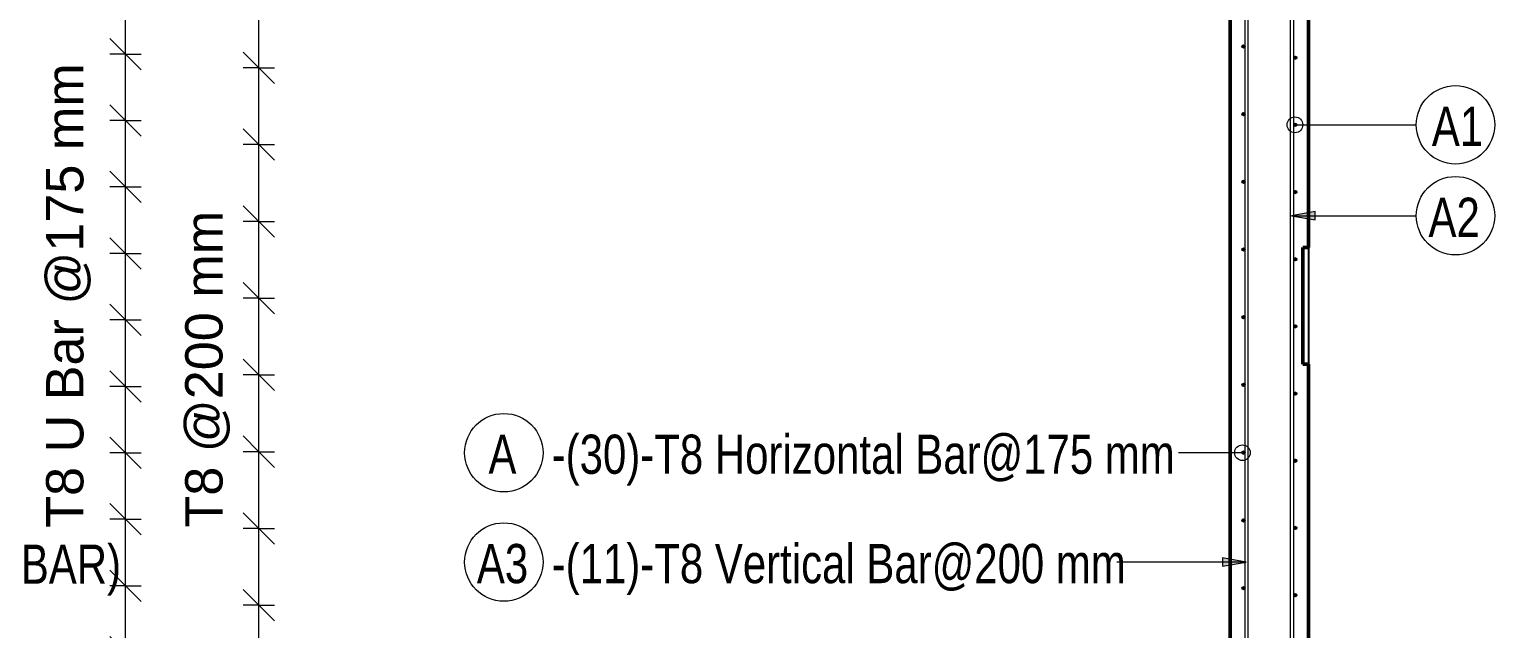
# Model space of a CAD drawing. Header units: millimetres. Extents: x 15382 to 36280, y -2060 to 13564.
# Drawn here: x 22088 to 25825, y 799 to 2328 of the extents above; entities that cross this region are included whole.
import ezdxf

# ---------------------------------------------------------------- set-up
doc = ezdxf.new("R2010")
doc.units = ezdxf.units.MM
for name, color, linetype, lineweight in [('A-ANNO-DIMS', 211, 'Continuous', 9), ('A-ANNO-DIMS-40', 211, 'Continuous', 9), ('A-WALL', 113, 'Continuous', 25), ('S-RBAR', 171, 'Continuous', 18), ('S-RBAR-IDEN', 171, 'Continuous', 9)]:
    doc.layers.add(name, color=color, linetype=linetype, lineweight=lineweight)
doc.styles.add('Arial_1', font='arial.ttf', dxfattribs={"height": 95.25})
doc.styles.add('Nirmala UI Semilight', font='NirmalaS.ttf', dxfattribs={"width": 0.8, "height": 100})
doc.dimstyles.new('Arrow_Filled_-_2_5_NI_UI', dxfattribs={"dimscale": 304.8, "dimtxt": 104.736395, "dimasz": 0.262467, "dimexe": 0.131234, "dimexo": 0.0625, "dimgap": 0.131234, "dimtad": 1, "dimdec": 0, "dimzin": 0, "dimdsep": 46, "dimtxsty": 'Nirmala UI Semilight', "dimblk1": 'OBLIQUE', "dimblk2": 'OBLIQUE', "dimsah": 1, "dimcen": 0.09, "dimazin": 0, "dimtfac": 1, "dimtdec": 4, "dimtix": 1, "dimtmove": 0, "dimatfit": 3, "dimfxl": 0.131234, "dimfxlon": 1, "dimtvp": 1, "dimtolj": 1, "dimtzin": 0, "dimarcsym": 2})
doc.dimstyles.new('Arrow_Filled_-_2_5_NI_UI_1', dxfattribs={"dimscale": 304.8, "dimtxt": 104.736395, "dimasz": 0.262467, "dimexe": 0.131234, "dimexo": 0.0625, "dimgap": 0.131234, "dimtad": 1, "dimdec": 0, "dimzin": 0, "dimdsep": 46, "dimtxsty": 'Arial_1', "dimblk1": 'OBLIQUE', "dimblk2": 'OBLIQUE', "dimsah": 1, "dimcen": 0.09, "dimazin": 0, "dimtfac": 1, "dimtdec": 4, "dimtix": 1, "dimtmove": 0, "dimatfit": 3, "dimfxl": 0.131234, "dimfxlon": 1, "dimtvp": 1, "dimtolj": 1, "dimtzin": 0, "dimarcsym": 2})

# ---------------------------------------------------------------- blocks, each defined once
blk = doc.blocks.new('DIMBLOCK49-Elevation Front 1')
at = {"layer": 'A-ANNO-DIMS-40'}
for p, q in [((22333, 908.5), (22293, 948.5)), ((22333, 908.5), (22293, 908.5)), ((22333, 739), (22333, 908.5)), ((22333, 908.5), (22373, 868.5)), ((22333, 908.5), (22373, 908.5)), ((22333, 739), (22293, 779)), ((22333, 739), (22293, 739)), ((22333, 739), (22373, 699)), ((22333, 739), (22373, 739))]:
    blk.add_line(p, q, dxfattribs=at)
blk = doc.blocks.new('_Oblique')
at = {"color": 0, "linetype": 'ByBlock', "lineweight": -2}
blk.add_line((-0.5, -0.5), (0.5, 0.5), dxfattribs=at)
blk = doc.blocks.new('DIMBLOCK50-Elevation Front 1')
at = {"layer": 'A-ANNO-DIMS-40'}
for p, q in [((22333, 1078), (22293, 1118)), ((22333, 1078), (22293, 1078)), ((22333, 908.5), (22333, 1078)), ((22333, 1078), (22373, 1038)), ((22333, 1078), (22373, 1078)), ((22333, 908.5), (22293, 948.5)), ((22333, 908.5), (22293, 908.5)), ((22333, 908.5), (22373, 868.5)), ((22333, 908.5), (22373, 908.5))]:
    blk.add_line(p, q, dxfattribs=at)
blk = doc.blocks.new('DIMBLOCK51-Elevation Front 1')
at = {"layer": 'A-ANNO-DIMS-40'}
for p, q in [((22333, 1247.5), (22293, 1287.5)), ((22333, 1247.5), (22293, 1247.5)), ((22333, 1078), (22333, 1247.5)), ((22333, 1247.5), (22373, 1207.5)), ((22333, 1247.5), (22373, 1247.5)), ((22333, 1078), (22293, 1118)), ((22333, 1078), (22293, 1078)), ((22333, 1078), (22373, 1038)), ((22333, 1078), (22373, 1078))]:
    blk.add_line(p, q, dxfattribs=at)
blk = doc.blocks.new('DIMBLOCK52-Elevation Front 1')
at = {"layer": 'A-ANNO-DIMS-40'}
for p, q in [((22333, 1417), (22293, 1457)), ((22333, 1417), (22293, 1417)), ((22333, 1247.5), (22333, 1417)), ((22333, 1417), (22373, 1377)), ((22333, 1417), (22373, 1417)), ((22333, 1247.5), (22293, 1287.5)), ((22333, 1247.5), (22293, 1247.5)), ((22333, 1247.5), (22373, 1207.5)), ((22333, 1247.5), (22373, 1247.5))]:
    blk.add_line(p, q, dxfattribs=at)
blk = doc.blocks.new('DIMBLOCK53-Elevation Front 1')
at = {"layer": 'A-ANNO-DIMS-40'}
for p, q in [((22333, 1586.5), (22293, 1626.5)), ((22333, 1586.5), (22293, 1586.5)), ((22333, 1417), (22333, 1586.5)), ((22333, 1586.5), (22373, 1546.5)), ((22333, 1586.5), (22373, 1586.5)), ((22333, 1417), (22293, 1457)), ((22333, 1417), (22293, 1417)), ((22333, 1417), (22373, 1377)), ((22333, 1417), (22373, 1417))]:
    blk.add_line(p, q, dxfattribs=at)
blk = doc.blocks.new('DIMBLOCK54-Elevation Front 1')
at = {"layer": 'A-ANNO-DIMS-40'}
for p, q in [((22333, 1756), (22293, 1796)), ((22333, 1756), (22293, 1756)), ((22333, 1586.5), (22333, 1756)), ((22333, 1756), (22373, 1716)), ((22333, 1756), (22373, 1756)), ((22333, 1586.5), (22293, 1626.5)), ((22333, 1586.5), (22293, 1586.5)), ((22333, 1586.5), (22373, 1546.5)), ((22333, 1586.5), (22373, 1586.5))]:
    blk.add_line(p, q, dxfattribs=at)
blk = doc.blocks.new('DIMBLOCK55-Elevation Front 1')
at = {"layer": 'A-ANNO-DIMS-40'}
for p, q in [((22333, 1925.5), (22293, 1965.5)), ((22333, 1925.5), (22293, 1925.5)), ((22333, 1756), (22333, 1925.5)), ((22333, 1925.5), (22373, 1885.5)), ((22333, 1925.5), (22373, 1925.5)), ((22333, 1756), (22293, 1796)), ((22333, 1756), (22293, 1756)), ((22333, 1756), (22373, 1716)), ((22333, 1756), (22373, 1756))]:
    blk.add_line(p, q, dxfattribs=at)
blk = doc.blocks.new('DIMBLOCK56-Elevation Front 1')
at = {"layer": 'A-ANNO-DIMS-40'}
for p, q in [((22333, 2095), (22293, 2135)), ((22333, 2095), (22293, 2095)), ((22333, 1925.5), (22333, 2095)), ((22333, 2095), (22373, 2055)), ((22333, 2095), (22373, 2095)), ((22333, 1925.5), (22293, 1965.5)), ((22333, 1925.5), (22293, 1925.5)), ((22333, 1925.5), (22373, 1885.5)), ((22333, 1925.5), (22373, 1925.5))]:
    blk.add_line(p, q, dxfattribs=at)
blk = doc.blocks.new('DIMBLOCK57-Elevation Front 1')
at = {"layer": 'A-ANNO-DIMS-40'}
for p, q in [((22333, 2264.5), (22293, 2304.5)), ((22333, 2264.5), (22293, 2264.5)), ((22333, 2095), (22333, 2264.5)), ((22333, 2264.5), (22373, 2224.5)), ((22333, 2264.5), (22373, 2264.5)), ((22333, 2095), (22293, 2135)), ((22333, 2095), (22293, 2095)), ((22333, 2095), (22373, 2055)), ((22333, 2095), (22373, 2095))]:
    blk.add_line(p, q, dxfattribs=at)
blk = doc.blocks.new('DIMBLOCK58-Elevation Front 1')
at = {"layer": 'A-ANNO-DIMS-40'}
for p, q in [((22333, 2434), (22293, 2474)), ((22333, 2434), (22293, 2434)), ((22333, 2264.5), (22333, 2434)), ((22333, 2434), (22373, 2394)), ((22333, 2434), (22373, 2434)), ((22333, 2264.5), (22293, 2304.5)), ((22333, 2264.5), (22293, 2264.5)), ((22333, 2264.5), (22373, 2224.5)), ((22333, 2264.5), (22373, 2264.5))]:
    blk.add_line(p, q, dxfattribs=at)
blk = doc.blocks.new('DIMBLOCK66-Elevation Front 1')
at = {"layer": 'A-ANNO-DIMS-40'}
for p, q in [((22333, 3620.5), (22293, 3660.5)), ((22333, 3620.5), (22293, 3620.5)), ((22333, -1295), (22333, 3620.5)), ((22333, 3451), (22333, 3620.5)), ((22333, 3620.5), (22373, 3580.5)), ((22333, 3620.5), (22373, 3620.5)), ((22333, 3451), (22293, 3491)), ((22333, 3451), (22293, 3451)), ((22333, 3281.5), (22333, 3451)), ((22333, 3451), (22373, 3411)), ((22333, 3451), (22373, 3451)), ((22333, 3281.5), (22293, 3321.5)), ((22333, 3281.5), (22293, 3281.5)), ((22333, 3112), (22333, 3281.5)), ((22333, 3281.5), (22373, 3241.5)), ((22333, 3281.5), (22373, 3281.5)), ((22333, 3112), (22293, 3152)), ((22333, 3112), (22293, 3112)), ((22333, 2942.5), (22333, 3112)), ((22333, 3112), (22373, 3072)), ((22333, 3112), (22373, 3112)), ((22333, 2942.5), (22293, 2982.5)), ((22333, 2942.5), (22293, 2942.5)), ((22333, 2773), (22333, 2942.5)), ((22333, 2942.5), (22373, 2902.5)), ((22333, 2942.5), (22373, 2942.5)), ((22333, 2773), (22293, 2813)), ((22333, 2773), (22293, 2773)), ((22333, 2603.5), (22333, 2773)), ((22333, 2773), (22373, 2733)), ((22333, 2773), (22373, 2773)), ((22333, 2603.5), (22293, 2643.5)), ((22333, 2603.5), (22293, 2603.5)), ((22333, 2434), (22333, 2603.5)), ((22333, 2603.5), (22373, 2563.5)), ((22333, 2603.5), (22373, 2603.5)), ((22333, 2434), (22293, 2474)), ((22333, 2434), (22293, 2434)), ((22333, 2264.5), (22333, 2434)), ((22333, 2434), (22373, 2394)), ((22333, 2434), (22373, 2434)), ((22333, 2264.5), (22293, 2304.5)), ((22333, 2264.5), (22293, 2264.5)), ((22333, 2095), (22333, 2264.5)), ((22333, 2264.5), (22373, 2224.5)), ((22333, 2264.5), (22373, 2264.5)), ((22333, 2095), (22293, 2135)), ((22333, 2095), (22293, 2095)), ((22333, 1925.5), (22333, 2095)), ((22333, 2095), (22373, 2055)), ((22333, 2095), (22373, 2095)), ((22333, 1925.5), (22293, 1965.5)), ((22333, 1925.5), (22293, 1925.5)), ((22333, 1756), (22333, 1925.5)), ((22333, 1925.5), (22373, 1885.5)), ((22333, 1925.5), (22373, 1925.5)), ((22333, 1756), (22293, 1796)), ((22333, 1756), (22293, 1756)), ((22333, 1586.5), (22333, 1756)), ((22333, 1756), (22373, 1716)), ((22333, 1756), (22373, 1756)), ((22333, 1586.5), (22293, 1626.5)), ((22333, 1586.5), (22293, 1586.5)), ((22333, 1417), (22333, 1586.5)), ((22333, 1586.5), (22373, 1546.5)), ((22333, 1586.5), (22373, 1586.5)), ((22333, 1417), (22293, 1457)), ((22333, 1417), (22293, 1417)), ((22333, 1247.5), (22333, 1417)), ((22333, 1417), (22373, 1377)), ((22333, 1417), (22373, 1417)), ((22333, 1247.5), (22293, 1287.5)), ((22333, 1247.5), (22293, 1247.5)), ((22333, 1078), (22333, 1247.5)), ((22333, 1247.5), (22373, 1207.5)), ((22333, 1247.5), (22373, 1247.5)), ((22333, 1078), (22293, 1118)), ((22333, 1078), (22293, 1078)), ((22333, 908.5), (22333, 1078)), ((22333, 1078), (22373, 1038)), ((22333, 1078), (22373, 1078)), ((22333, 908.5), (22293, 948.5)), ((22333, 908.5), (22293, 908.5)), ((22333, 739), (22333, 908.5)), ((22333, 908.5), (22373, 868.5)), ((22333, 908.5), (22373, 908.5)), ((22333, 739), (22293, 779)), ((22333, 739), (22293, 739)), ((22333, 569.5), (22333, 739)), ((22333, 739), (22373, 699)), ((22333, 739), (22373, 739)), ((22333, 569.5), (22293, 609.5)), ((22333, 569.5), (22293, 569.5)), ((22333, 400), (22333, 569.5)), ((22333, 569.5), (22373, 529.5)), ((22333, 569.5), (22373, 569.5)), ((22333, 400), (22293, 440)), ((22333, 400), (22293, 400)), ((22333, 230.5), (22333, 400)), ((22333, 400), (22373, 360)), ((22333, 400), (22373, 400)), ((22333, 230.5), (22293, 270.5)), ((22333, 230.5), (22293, 230.5)), ((22333, 61), (22333, 230.5)), ((22333, 230.5), (22373, 190.5)), ((22333, 230.5), (22373, 230.5)), ((22333, 61), (22293, 101)), ((22333, 61), (22293, 61)), ((22333, -108.5), (22333, 61)), ((22333, 61), (22373, 21)), ((22333, 61), (22373, 61)), ((22333, -108.5), (22293, -68.5)), ((22333, -108.5), (22293, -108.5)), ((22333, -278), (22333, -108.5)), ((22333, -108.5), (22373, -148.5)), ((22333, -108.5), (22373, -108.5)), ((22333, -278), (22293, -238)), ((22333, -278), (22293, -278)), ((22333, -447.5), (22333, -278)), ((22333, -278), (22373, -318)), ((22333, -278), (22373, -278)), ((22333, -447.5), (22293, -407.5)), ((22333, -447.5), (22293, -447.5)), ((22333, -617), (22333, -447.5)), ((22333, -447.5), (22373, -487.5)), ((22333, -447.5), (22373, -447.5)), ((22333, -617), (22293, -577)), ((22333, -617), (22293, -617)), ((22333, -786.5), (22333, -617)), ((22333, -617), (22373, -657)), ((22333, -617), (22373, -617)), ((22333, -786.5), (22293, -746.5)), ((22333, -786.5), (22293, -786.5)), ((22333, -956), (22333, -786.5)), ((22333, -786.5), (22373, -826.5)), ((22333, -786.5), (22373, -786.5)), ((22333, -956), (22293, -916)), ((22333, -956), (22293, -956)), ((22333, -1125.5), (22333, -956)), ((22333, -956), (22373, -996)), ((22333, -956), (22373, -956)), ((22333, -1125.5), (22293, -1085.5)), ((22333, -1125.5), (22293, -1125.5)), ((22333, -1295), (22333, -1125.5)), ((22333, -1125.5), (22373, -1165.5)), ((22333, -1125.5), (22373, -1125.5)), ((22333, -1295), (22293, -1255)), ((22333, -1295), (22293, -1295)), ((22333, -1295), (22373, -1335)), ((22333, -1295), (22373, -1295))]:
    blk.add_line(p, q, dxfattribs=at)
blk = doc.blocks.new('_None')
blk = doc.blocks.new('DIMBLOCK77-Elevation Front 1')
at = {"layer": 'A-ANNO-DIMS-40'}
for p, q in [((22673.1, 858.8), (22633.1, 898.8)), ((22673.1, 858.8), (22633.1, 858.8)), ((22673.1, 663), (22673.1, 858.8)), ((22673.1, 858.8), (22713.1, 818.8)), ((22673.1, 858.8), (22713.1, 858.8)), ((22673.1, 663), (22633.1, 703)), ((22673.1, 663), (22633.1, 663)), ((22673.1, 663), (22713.1, 623)), ((22673.1, 663), (22713.1, 663))]:
    blk.add_line(p, q, dxfattribs=at)
blk = doc.blocks.new('DIMBLOCK78-Elevation Front 1')
at = {"layer": 'A-ANNO-DIMS-40'}
for p, q in [((22673.1, 1054.6), (22633.1, 1094.6)), ((22673.1, 1054.6), (22633.1, 1054.6)), ((22673.1, 858.8), (22673.1, 1054.6)), ((22673.1, 1054.6), (22713.1, 1014.6)), ((22673.1, 1054.6), (22713.1, 1054.6)), ((22673.1, 858.8), (22633.1, 898.8)), ((22673.1, 858.8), (22633.1, 858.8)), ((22673.1, 858.8), (22713.1, 818.8)), ((22673.1, 858.8), (22713.1, 858.8))]:
    blk.add_line(p, q, dxfattribs=at)
blk = doc.blocks.new('DIMBLOCK79-Elevation Front 1')
at = {"layer": 'A-ANNO-DIMS-40'}
for p, q in [((22673.1, 1250.4), (22633.1, 1290.4)), ((22673.1, 1250.4), (22633.1, 1250.4)), ((22673.1, 1054.6), (22673.1, 1250.4)), ((22673.1, 1250.4), (22713.1, 1210.4)), ((22673.1, 1250.4), (22713.1, 1250.4)), ((22673.1, 1054.6), (22633.1, 1094.6)), ((22673.1, 1054.6), (22633.1, 1054.6)), ((22673.1, 1054.6), (22713.1, 1014.6)), ((22673.1, 1054.6), (22713.1, 1054.6))]:
    blk.add_line(p, q, dxfattribs=at)
blk = doc.blocks.new('DIMBLOCK80-Elevation Front 1')
at = {"layer": 'A-ANNO-DIMS-40'}
for p, q in [((22673.1, 1446.2), (22633.1, 1486.2)), ((22673.1, 1446.2), (22633.1, 1446.2)), ((22673.1, 1250.4), (22673.1, 1446.2)), ((22673.1, 1446.2), (22713.1, 1406.2)), ((22673.1, 1446.2), (22713.1, 1446.2)), ((22673.1, 1250.4), (22633.1, 1290.4)), ((22673.1, 1250.4), (22633.1, 1250.4)), ((22673.1, 1250.4), (22713.1, 1210.4)), ((22673.1, 1250.4), (22713.1, 1250.4))]:
    blk.add_line(p, q, dxfattribs=at)
blk = doc.blocks.new('DIMBLOCK81-Elevation Front 1')
at = {"layer": 'A-ANNO-DIMS-40'}
for p, q in [((22673.1, 1642), (22633.1, 1682)), ((22673.1, 1642), (22633.1, 1642)), ((22673.1, 1446.2), (22673.1, 1642)), ((22673.1, 1642), (22713.1, 1602)), ((22673.1, 1642), (22713.1, 1642)), ((22673.1, 1446.2), (22633.1, 1486.2)), ((22673.1, 1446.2), (22633.1, 1446.2)), ((22673.1, 1446.2), (22713.1, 1406.2)), ((22673.1, 1446.2), (22713.1, 1446.2))]:
    blk.add_line(p, q, dxfattribs=at)
blk = doc.blocks.new('DIMBLOCK82-Elevation Front 1')
at = {"layer": 'A-ANNO-DIMS-40'}
for p, q in [((22673.1, 1837.8), (22633.1, 1877.8)), ((22673.1, 1837.8), (22633.1, 1837.8)), ((22673.1, 1642), (22673.1, 1837.8)), ((22673.1, 1837.8), (22713.1, 1797.8)), ((22673.1, 1837.8), (22713.1, 1837.8)), ((22673.1, 1642), (22633.1, 1682)), ((22673.1, 1642), (22633.1, 1642)), ((22673.1, 1642), (22713.1, 1602)), ((22673.1, 1642), (22713.1, 1642))]:
    blk.add_line(p, q, dxfattribs=at)
blk = doc.blocks.new('DIMBLOCK83-Elevation Front 1')
at = {"layer": 'A-ANNO-DIMS-40'}
for p, q in [((22673.1, 2033.6), (22633.1, 2073.6)), ((22673.1, 2033.6), (22633.1, 2033.6)), ((22673.1, 1837.8), (22673.1, 2033.6)), ((22673.1, 2033.6), (22713.1, 1993.6)), ((22673.1, 2033.6), (22713.1, 2033.6)), ((22673.1, 1837.8), (22633.1, 1877.8)), ((22673.1, 1837.8), (22633.1, 1837.8)), ((22673.1, 1837.8), (22713.1, 1797.8)), ((22673.1, 1837.8), (22713.1, 1837.8))]:
    blk.add_line(p, q, dxfattribs=at)
blk = doc.blocks.new('DIMBLOCK84-Elevation Front 1')
at = {"layer": 'A-ANNO-DIMS-40'}
for p, q in [((22673.1, 2229.4), (22633.1, 2269.4)), ((22673.1, 2229.4), (22633.1, 2229.4)), ((22673.1, 2033.6), (22673.1, 2229.4)), ((22673.1, 2229.4), (22713.1, 2189.4)), ((22673.1, 2229.4), (22713.1, 2229.4)), ((22673.1, 2033.6), (22633.1, 2073.6)), ((22673.1, 2033.6), (22633.1, 2033.6)), ((22673.1, 2033.6), (22713.1, 1993.6)), ((22673.1, 2033.6), (22713.1, 2033.6))]:
    blk.add_line(p, q, dxfattribs=at)
blk = doc.blocks.new('DIMBLOCK85-Elevation Front 1')
at = {"layer": 'A-ANNO-DIMS-40'}
for p, q in [((22673.1, 2425.2), (22633.1, 2465.2)), ((22673.1, 2425.2), (22633.1, 2425.2)), ((22673.1, 2229.4), (22673.1, 2425.2)), ((22673.1, 2425.2), (22713.1, 2385.2)), ((22673.1, 2425.2), (22713.1, 2425.2)), ((22673.1, 2229.4), (22633.1, 2269.4)), ((22673.1, 2229.4), (22633.1, 2229.4)), ((22673.1, 2229.4), (22713.1, 2189.4)), ((22673.1, 2229.4), (22713.1, 2229.4))]:
    blk.add_line(p, q, dxfattribs=at)
blk = doc.blocks.new('DIMBLOCK92-Elevation Front 1')
at = {"layer": 'A-ANNO-DIMS-40'}
for p, q in [((22673.1, 3600), (22633.1, 3640)), ((22673.1, 3600), (22633.1, 3600)), ((22673.1, -1295), (22673.1, 3600)), ((22673.1, 3404.2), (22673.1, 3600)), ((22673.1, 3600), (22713.1, 3560)), ((22673.1, 3600), (22713.1, 3600)), ((22673.1, 3404.2), (22633.1, 3444.2)), ((22673.1, 3404.2), (22633.1, 3404.2)), ((22673.1, 3208.4), (22673.1, 3404.2)), ((22673.1, 3404.2), (22713.1, 3364.2)), ((22673.1, 3404.2), (22713.1, 3404.2)), ((22673.1, 3208.4), (22633.1, 3248.4)), ((22673.1, 3208.4), (22633.1, 3208.4)), ((22673.1, 3012.6), (22673.1, 3208.4)), ((22673.1, 3208.4), (22713.1, 3168.4)), ((22673.1, 3208.4), (22713.1, 3208.4)), ((22673.1, 3012.6), (22633.1, 3052.6)), ((22673.1, 3012.6), (22633.1, 3012.6)), ((22673.1, 2816.8), (22673.1, 3012.6)), ((22673.1, 3012.6), (22713.1, 2972.6)), ((22673.1, 3012.6), (22713.1, 3012.6)), ((22673.1, 2816.8), (22633.1, 2856.8)), ((22673.1, 2816.8), (22633.1, 2816.8)), ((22673.1, 2621), (22673.1, 2816.8)), ((22673.1, 2816.8), (22713.1, 2776.8)), ((22673.1, 2816.8), (22713.1, 2816.8)), ((22673.1, 2621), (22633.1, 2661)), ((22673.1, 2621), (22633.1, 2621)), ((22673.1, 2425.2), (22673.1, 2621)), ((22673.1, 2621), (22713.1, 2581)), ((22673.1, 2621), (22713.1, 2621)), ((22673.1, 2425.2), (22633.1, 2465.2)), ((22673.1, 2425.2), (22633.1, 2425.2)), ((22673.1, 2229.4), (22673.1, 2425.2)), ((22673.1, 2425.2), (22713.1, 2385.2)), ((22673.1, 2425.2), (22713.1, 2425.2)), ((22673.1, 2229.4), (22633.1, 2269.4)), ((22673.1, 2229.4), (22633.1, 2229.4)), ((22673.1, 2033.6), (22673.1, 2229.4)), ((22673.1, 2229.4), (22713.1, 2189.4)), ((22673.1, 2229.4), (22713.1, 2229.4)), ((22673.1, 2033.6), (22633.1, 2073.6)), ((22673.1, 2033.6), (22633.1, 2033.6)), ((22673.1, 1837.8), (22673.1, 2033.6)), ((22673.1, 2033.6), (22713.1, 1993.6)), ((22673.1, 2033.6), (22713.1, 2033.6)), ((22673.1, 1837.8), (22633.1, 1877.8)), ((22673.1, 1837.8), (22633.1, 1837.8)), ((22673.1, 1642), (22673.1, 1837.8)), ((22673.1, 1837.8), (22713.1, 1797.8)), ((22673.1, 1837.8), (22713.1, 1837.8)), ((22673.1, 1642), (22633.1, 1682)), ((22673.1, 1642), (22633.1, 1642)), ((22673.1, 1446.2), (22673.1, 1642)), ((22673.1, 1642), (22713.1, 1602)), ((22673.1, 1642), (22713.1, 1642)), ((22673.1, 1446.2), (22633.1, 1486.2)), ((22673.1, 1446.2), (22633.1, 1446.2)), ((22673.1, 1250.4), (22673.1, 1446.2)), ((22673.1, 1446.2), (22713.1, 1406.2)), ((22673.1, 1446.2), (22713.1, 1446.2)), ((22673.1, 1250.4), (22633.1, 1290.4)), ((22673.1, 1250.4), (22633.1, 1250.4)), ((22673.1, 1054.6), (22673.1, 1250.4)), ((22673.1, 1250.4), (22713.1, 1210.4)), ((22673.1, 1250.4), (22713.1, 1250.4)), ((22673.1, 1054.6), (22633.1, 1094.6)), ((22673.1, 1054.6), (22633.1, 1054.6)), ((22673.1, 858.8), (22673.1, 1054.6)), ((22673.1, 1054.6), (22713.1, 1014.6)), ((22673.1, 1054.6), (22713.1, 1054.6)), ((22673.1, 858.8), (22633.1, 898.8)), ((22673.1, 858.8), (22633.1, 858.8)), ((22673.1, 663), (22673.1, 858.8)), ((22673.1, 858.8), (22713.1, 818.8)), ((22673.1, 858.8), (22713.1, 858.8)), ((22673.1, 663), (22633.1, 703)), ((22673.1, 663), (22633.1, 663)), ((22673.1, 467.2), (22673.1, 663)), ((22673.1, 663), (22713.1, 623)), ((22673.1, 663), (22713.1, 663)), ((22673.1, 467.2), (22633.1, 507.2)), ((22673.1, 467.2), (22633.1, 467.2)), ((22673.1, 271.4), (22673.1, 467.2)), ((22673.1, 467.2), (22713.1, 427.2)), ((22673.1, 467.2), (22713.1, 467.2)), ((22673.1, 271.4), (22633.1, 311.4)), ((22673.1, 271.4), (22633.1, 271.4)), ((22673.1, 75.6), (22673.1, 271.4)), ((22673.1, 271.4), (22713.1, 231.4)), ((22673.1, 271.4), (22713.1, 271.4)), ((22673.1, 75.6), (22633.1, 115.6)), ((22673.1, 75.6), (22633.1, 75.6)), ((22673.1, -120.2), (22673.1, 75.6)), ((22673.1, 75.6), (22713.1, 35.6)), ((22673.1, 75.6), (22713.1, 75.6)), ((22673.1, -120.2), (22633.1, -80.2)), ((22673.1, -120.2), (22633.1, -120.2)), ((22673.1, -316), (22673.1, -120.2)), ((22673.1, -120.2), (22713.1, -160.2)), ((22673.1, -120.2), (22713.1, -120.2)), ((22673.1, -316), (22633.1, -276)), ((22673.1, -316), (22633.1, -316)), ((22673.1, -511.8), (22673.1, -316)), ((22673.1, -316), (22713.1, -356)), ((22673.1, -316), (22713.1, -316)), ((22673.1, -511.8), (22633.1, -471.8)), ((22673.1, -511.8), (22633.1, -511.8)), ((22673.1, -707.6), (22673.1, -511.8)), ((22673.1, -511.8), (22713.1, -551.8)), ((22673.1, -511.8), (22713.1, -511.8)), ((22673.1, -707.6), (22633.1, -667.6)), ((22673.1, -707.6), (22633.1, -707.6)), ((22673.1, -903.4), (22673.1, -707.6)), ((22673.1, -707.6), (22713.1, -747.6)), ((22673.1, -707.6), (22713.1, -707.6)), ((22673.1, -903.4), (22633.1, -863.4)), ((22673.1, -903.4), (22633.1, -903.4)), ((22673.1, -1099.2), (22673.1, -903.4)), ((22673.1, -903.4), (22713.1, -943.4)), ((22673.1, -903.4), (22713.1, -903.4)), ((22673.1, -1099.2), (22633.1, -1059.2)), ((22673.1, -1099.2), (22633.1, -1099.2)), ((22673.1, -1295), (22673.1, -1099.2)), ((22673.1, -1099.2), (22713.1, -1139.2)), ((22673.1, -1099.2), (22713.1, -1099.2)), ((22673.1, -1295), (22633.1, -1255)), ((22673.1, -1295), (22633.1, -1295)), ((22673.1, -1295), (22713.1, -1335)), ((22673.1, -1295), (22713.1, -1295))]:
    blk.add_line(p, q, dxfattribs=at)
blk = doc.blocks.new('M_Rebar Tag_rfa Dimension - DOT-793929-Elevation Right 1')
at = {"layer": 'S-RBAR-IDEN'}
blk.add_circle((13488.4, 2084), 100, dxfattribs=at)
blk = doc.blocks.new('M_Rebar Tag_rfa Dimension - ARROW-793927-Elevation Right 1')
at = {"layer": 'S-RBAR-IDEN'}
blk.add_circle((13488.4, 1852.2), 100, dxfattribs=at)

msp = doc.modelspace()

# ---------------------------------------------------------------- hatches: boundary and pattern name
at = {"layer": 'S-RBAR'}
for points in [[(25184.6, 2280.2), (25188.6, 2284.2), (25184.6, 2288.2), (25180.6, 2284.2)], [(25316.6, 2251.2), (25320.6, 2255.2), (25316.6, 2259.2), (25312.6, 2255.2)], [(25184.6, 2107.5), (25188.6, 2111.5), (25184.6, 2115.5), (25180.6, 2111.5)], [(25316.6, 2079.9), (25320.6, 2083.9), (25316.6, 2087.9), (25312.6, 2083.9)], [(25184.6, 1934.8), (25188.6, 1938.8), (25184.6, 1942.8), (25180.6, 1938.8)], [(25316.6, 1908.6), (25320.6, 1912.6), (25316.6, 1916.6), (25312.6, 1912.6)], [(25184.6, 1762), (25188.6, 1766), (25184.6, 1770), (25180.6, 1766)], [(25316.6, 1737.2), (25320.6, 1741.2), (25316.6, 1745.2), (25312.6, 1741.2)], [(25184.6, 1589.3), (25188.6, 1593.3), (25184.6, 1597.3), (25180.6, 1593.3)], [(25316.6, 1565.9), (25320.6, 1569.9), (25316.6, 1573.9), (25312.6, 1569.9)], [(25184.6, 1416.6), (25188.6, 1420.6), (25184.6, 1424.6), (25180.6, 1420.6)], [(25316.6, 1394.5), (25320.6, 1398.5), (25316.6, 1402.5), (25312.6, 1398.5)], [(25184.6, 1243.9), (25188.6, 1247.9), (25184.6, 1251.9), (25180.6, 1247.9), (25181.5, 1247)], [(25316.6, 1223.2), (25320.6, 1227.2), (25316.6, 1231.2), (25312.6, 1227.2)], [(25184.6, 1071.1), (25188.6, 1075.1), (25184.6, 1079.1), (25180.6, 1075.1)], [(25316.6, 1051.8), (25320.6, 1055.8), (25316.6, 1059.8), (25312.6, 1055.8)], [(25184.6, 898.4), (25188.6, 902.4), (25184.6, 906.4), (25180.6, 902.4)], [(25316.6, 880.5), (25320.6, 884.5), (25316.6, 888.5), (25312.6, 884.5)]]:
    msp.add_hatch(color=256, dxfattribs=at).paths.add_polyline_path(points)
h = msp.add_hatch(color=256, dxfattribs=at)
edge = h.paths.add_edge_path()
edge.add_arc((25184.6, 2284.2), 4, 0, 360)
h = msp.add_hatch(color=256, dxfattribs=at)
edge = h.paths.add_edge_path()
edge.add_arc((25316.6, 2255.2), 4, 0, 360)
h = msp.add_hatch(color=256, dxfattribs=at)
edge = h.paths.add_edge_path()
edge.add_arc((25184.6, 2111.5), 4, 0, 360)
h = msp.add_hatch(color=256, dxfattribs=at)
edge = h.paths.add_edge_path()
edge.add_arc((25316.6, 2083.9), 4, 0, 360)
h = msp.add_hatch(color=256, dxfattribs=at)
edge = h.paths.add_edge_path()
edge.add_arc((25184.6, 1938.8), 4, 0, 360)
h = msp.add_hatch(color=256, dxfattribs=at)
edge = h.paths.add_edge_path()
edge.add_arc((25316.6, 1912.6), 4, 0, 360)
h = msp.add_hatch(color=256, dxfattribs=at)
edge = h.paths.add_edge_path()
edge.add_arc((25184.6, 1766), 4, 0, 360)
h = msp.add_hatch(color=256, dxfattribs=at)
edge = h.paths.add_edge_path()
edge.add_arc((25316.6, 1741.2), 4, 0, 360)
h = msp.add_hatch(color=256, dxfattribs=at)
edge = h.paths.add_edge_path()
edge.add_arc((25184.6, 1593.3), 4, 0, 360)
h = msp.add_hatch(color=256, dxfattribs=at)
edge = h.paths.add_edge_path()
edge.add_arc((25316.6, 1569.9), 4, 0, 360)
h = msp.add_hatch(color=256, dxfattribs=at)
edge = h.paths.add_edge_path()
edge.add_arc((25184.6, 1420.6), 4, 0, 360)
h = msp.add_hatch(color=256, dxfattribs=at)
edge = h.paths.add_edge_path()
edge.add_arc((25316.6, 1398.5), 4, 0, 360)
h = msp.add_hatch(color=256, dxfattribs=at)
edge = h.paths.add_edge_path()
edge.add_arc((25184.6, 1247.9), 4, 0, 360)
h = msp.add_hatch(color=256, dxfattribs=at)
edge = h.paths.add_edge_path()
edge.add_arc((25316.6, 1227.2), 4, 0, 360)
h = msp.add_hatch(color=256, dxfattribs=at)
edge = h.paths.add_edge_path()
edge.add_arc((25184.6, 1075.1), 4, 0, 360)
h = msp.add_hatch(color=256, dxfattribs=at)
edge = h.paths.add_edge_path()
edge.add_arc((25316.6, 1055.8), 4, 0, 360)
h = msp.add_hatch(color=256, dxfattribs=at)
edge = h.paths.add_edge_path()
edge.add_arc((25184.6, 902.4), 4, 0, 360)
h = msp.add_hatch(color=256, dxfattribs=at)
edge = h.paths.add_edge_path()
edge.add_arc((25316.6, 884.5), 4, 0, 360)
at = {"layer": 'S-RBAR-IDEN'}
for points in [[(25307.2, 1852.2), (25367.2, 1841.6), (25367.2, 1862.7)], [(25191.4, 968.9), (25131.4, 979.5), (25131.4, 958.3)]]:
    msp.add_hatch(color=256, dxfattribs=at).paths.add_polyline_path(points)

# ---------------------------------------------------------------- linework, layer by layer
at = {"layer": 'A-WALL', "lineweight": 50}
for p, q in [((25350.6, 1771.1), (25350.6, 3650.4)), ((25150.6, 3085), (25150.6, -1395)), ((25335.6, 1473.3), (25335.6, 1771.1)), ((25335.6, 1771.1), (25350.6, 1771.1)), ((25350.6, 1473.3), (25335.6, 1473.3)), ((25350.6, -1395), (25350.6, 1473.3))]:
    msp.add_line(p, q, dxfattribs=at)
at = {"layer": 'A-WALL'}
msp.add_line((25350.6, 1771.1), (25350.6, 1473.3), dxfattribs=at)
at = {"layer": 'S-RBAR'}
for p, q in [((25188.6, -1365), (25188.6, 3670)), ((25196.6, -1365), (25196.6, 3670)), ((25304.6, -1365), (25304.6, 3630)), ((25312.6, -1365), (25312.6, 3630)), ((25184.6, 2288.2), (25180.6, 2284.2)), ((25180.6, 2284.2), (25184.6, 2280.2)), ((25188.6, 2284.2), (25184.6, 2288.2)), ((25184.6, 2280.2), (25188.6, 2284.2)), ((25316.6, 2259.2), (25312.6, 2255.2)), ((25312.6, 2255.2), (25316.6, 2251.2)), ((25320.6, 2255.2), (25316.6, 2259.2)), ((25316.6, 2251.2), (25320.6, 2255.2)), ((25184.6, 2115.5), (25180.6, 2111.5)), ((25180.6, 2111.5), (25184.6, 2107.5)), ((25188.6, 2111.5), (25184.6, 2115.5)), ((25184.6, 2107.5), (25188.6, 2111.5)), ((25316.6, 2087.9), (25312.6, 2083.9)), ((25312.6, 2083.9), (25316.6, 2079.9)), ((25320.6, 2083.9), (25316.6, 2087.9)), ((25316.6, 2079.9), (25320.6, 2083.9)), ((25184.6, 1942.8), (25180.6, 1938.8)), ((25180.6, 1938.8), (25184.6, 1934.8)), ((25188.6, 1938.8), (25184.6, 1942.8)), ((25184.6, 1934.8), (25188.6, 1938.8)), ((25316.6, 1916.6), (25312.6, 1912.6)), ((25312.6, 1912.6), (25316.6, 1908.6)), ((25320.6, 1912.6), (25316.6, 1916.6)), ((25316.6, 1908.6), (25320.6, 1912.6)), ((25184.6, 1770), (25180.6, 1766)), ((25180.6, 1766), (25184.6, 1762)), ((25188.6, 1766), (25184.6, 1770)), ((25184.6, 1762), (25188.6, 1766)), ((25316.6, 1745.2), (25312.6, 1741.2)), ((25312.6, 1741.2), (25316.6, 1737.2)), ((25320.6, 1741.2), (25316.6, 1745.2)), ((25316.6, 1737.2), (25320.6, 1741.2)), ((25184.6, 1597.3), (25180.6, 1593.3)), ((25180.6, 1593.3), (25184.6, 1589.3)), ((25188.6, 1593.3), (25184.6, 1597.3)), ((25184.6, 1589.3), (25188.6, 1593.3)), ((25316.6, 1573.9), (25312.6, 1569.9)), ((25312.6, 1569.9), (25316.6, 1565.9)), ((25320.6, 1569.9), (25316.6, 1573.9)), ((25316.6, 1565.9), (25320.6, 1569.9)), ((25184.6, 1424.6), (25180.6, 1420.6)), ((25180.6, 1420.6), (25184.6, 1416.6)), ((25188.6, 1420.6), (25184.6, 1424.6)), ((25184.6, 1416.6), (25188.6, 1420.6)), ((25316.6, 1402.5), (25312.6, 1398.5)), ((25312.6, 1398.5), (25316.6, 1394.5)), ((25320.6, 1398.5), (25316.6, 1402.5)), ((25316.6, 1394.5), (25320.6, 1398.5)), ((25184.6, 1251.9), (25180.6, 1247.9)), ((25180.6, 1247.9), (25181.5, 1247)), ((25181.5, 1247), (25184.6, 1243.9)), ((25188.6, 1247.9), (25184.6, 1251.9)), ((25184.6, 1243.9), (25188.6, 1247.9)), ((25316.6, 1231.2), (25312.6, 1227.2)), ((25312.6, 1227.2), (25316.6, 1223.2)), ((25320.6, 1227.2), (25316.6, 1231.2)), ((25316.6, 1223.2), (25320.6, 1227.2)), ((25184.6, 1079.1), (25180.6, 1075.1)), ((25180.6, 1075.1), (25184.6, 1071.1)), ((25188.6, 1075.1), (25184.6, 1079.1)), ((25184.6, 1071.1), (25188.6, 1075.1)), ((25316.6, 1059.8), (25312.6, 1055.8)), ((25312.6, 1055.8), (25316.6, 1051.8)), ((25320.6, 1055.8), (25316.6, 1059.8)), ((25316.6, 1051.8), (25320.6, 1055.8)), ((25184.6, 906.4), (25180.6, 902.4)), ((25180.6, 902.4), (25184.6, 898.4)), ((25188.6, 902.4), (25184.6, 906.4)), ((25184.6, 898.4), (25188.6, 902.4)), ((25316.6, 888.5), (25312.6, 884.5)), ((25312.6, 884.5), (25316.6, 880.5)), ((25320.6, 884.5), (25316.6, 888.5)), ((25316.6, 880.5), (25320.6, 884.5))]:
    msp.add_line(p, q, dxfattribs=at)
for centre in [(25184.6, 2284.2), (25316.6, 2255.2), (25184.6, 2111.5), (25316.6, 2083.9), (25184.6, 1938.8), (25316.6, 1912.6), (25184.6, 1766), (25316.6, 1741.2), (25184.6, 1593.3), (25316.6, 1569.9), (25184.6, 1420.6), (25316.6, 1398.5), (25184.6, 1247.9), (25316.6, 1227.2), (25184.6, 1075.1), (25316.6, 1055.8), (25184.6, 902.4), (25316.6, 884.5)]:
    msp.add_circle(centre, 4, dxfattribs=at)
at = {"layer": 'S-RBAR-IDEN'}
for p, q in [((25315.8, 2084), (25625.2, 2084)), ((25367.2, 1862.7), (25307.2, 1852.2)), ((25307.2, 1852.2), (25367.2, 1841.6)), ((25307.2, 1852.2), (25625.2, 1852.2)), ((25367.2, 1841.6), (25367.2, 1862.7)), ((25181.8, 1247.8), (25018.4, 1247.8)), ((25191.4, 968.9), (25131.4, 979.5)), ((25131.4, 979.5), (25131.4, 958.3)), ((25191.4, 968.9), (24861.9, 968.9)), ((25131.4, 958.3), (25191.4, 968.9))]:
    msp.add_line(p, q, dxfattribs=at)
for centre in [(25315.8, 2084), (25181.8, 1247.8)]:
    msp.add_circle(centre, 20, dxfattribs=at)

# ---------------------------------------------------------------- block references
for name, p in [('M_Rebar Tag_rfa Dimension - DOT-793929-Elevation Right 1', (12236.8, 0)), ('M_Rebar Tag_rfa Dimension - ARROW-793927-Elevation Right 1', (12236.8, 0)), ('M_Rebar Tag_rfa Dimension - DOT-793929-Elevation Right 1', (9809.8, -836.2)), ('M_Rebar Tag_rfa Dimension - ARROW-793927-Elevation Right 1', (9809.8, -883.3))]:
    msp.add_blockref(name, p, dxfattribs=at)

# ---------------------------------------------------------------- texts
at = {"layer": 'S-RBAR-IDEN', "char_height": 100, "attachment_point": 1, "style": 'Nirmala UI Semilight'}
for s, insert, width in [('A1', (25664.9, 2130.1), 138.532), ('A2', (25656.4, 1898.2), 159.055), ('A', (23259, 1293.9), 87.224), ('-(30)-T8 Horizontal Bar@175 mm', (23420.3, 1293.9), 1934.312), ('-(2) -(T16 PERIMETER BAR)', (20931.1, 1013.4), 1546.936), ('A3', (23229.4, 1015), 159.055), ('-(11)-T8 Vertical Bar@200 mm', (23420.3, 1015), 1744.472)]:
    msp.add_mtext(s, dxfattribs=dict(at, insert=insert, width=width))

# ---------------------------------------------------------------- dimensions: what is measured, and where the dimension line sits
at = {"layer": 'A-ANNO-DIMS'}
for base, p1, p2, text, dimstyle, override, picture, middle in [((22333, 3620.5), (22293, -1295), (22293, 3620.5), '4916', 'Arrow_Filled_-_2_5_NI_UI', {"dimpost": '<>', "dimblk1": 'None', "dimblk2": 'None', "dimsah": 1, "dimfxl": 4915.516977}, 'DIMBLOCK66-Elevation Front 1', (22241, 1162.8)), ((22673.1, 3600), (22633.1, -1295), (22633.1, 3600), '4895', 'Arrow_Filled_-_2_5_NI_UI_1', {"dimpost": '<>', "dimblk1": 'None', "dimblk2": 'None', "dimsah": 1, "dimfxl": 4895}, 'DIMBLOCK92-Elevation Front 1', (22584.4, 1152.5)), ((22333, 2434), (22293, 2264.5), (22293, 2434), ' ', 'Arrow_Filled_-_2_5_NI_UI', {"dimpost": '<>', "dimfxl": 169.500585}, 'DIMBLOCK58-Elevation Front 1', (22333, 2349.3)), ((22673.1, 2425.2), (22633.1, 2229.4), (22633.1, 2425.2), ' ', 'Arrow_Filled_-_2_5_NI_UI_1', {"dimpost": '<>', "dimfxl": 195.8}, 'DIMBLOCK85-Elevation Front 1', (22673.1, 2327.3)), ((22333, 2264.5), (22293, 2095), (22293, 2264.5), ' ', 'Arrow_Filled_-_2_5_NI_UI', {"dimpost": '<>', "dimfxl": 169.500585}, 'DIMBLOCK57-Elevation Front 1', (22333, 2179.8)), ((22673.1, 2229.4), (22633.1, 2033.6), (22633.1, 2229.4), ' ', 'Arrow_Filled_-_2_5_NI_UI_1', {"dimpost": '<>', "dimfxl": 195.8}, 'DIMBLOCK84-Elevation Front 1', (22673.1, 2131.5)), ((22333, 2095), (22293, 1925.5), (22293, 2095), ' ', 'Arrow_Filled_-_2_5_NI_UI', {"dimpost": '<>', "dimfxl": 169.500585}, 'DIMBLOCK56-Elevation Front 1', (22333, 2010.3)), ((22673.1, 2033.6), (22633.1, 1837.8), (22633.1, 2033.6), ' ', 'Arrow_Filled_-_2_5_NI_UI_1', {"dimpost": '<>', "dimfxl": 195.8}, 'DIMBLOCK83-Elevation Front 1', (22673.1, 1935.7)), ((22333, 1925.5), (22293, 1756), (22293, 1925.5), ' ', 'Arrow_Filled_-_2_5_NI_UI', {"dimpost": '<>', "dimfxl": 169.500585}, 'DIMBLOCK55-Elevation Front 1', (22333, 1840.8)), ((22673.1, 1837.8), (22633.1, 1642), (22633.1, 1837.8), ' ', 'Arrow_Filled_-_2_5_NI_UI_1', {"dimpost": '<>', "dimfxl": 195.8}, 'DIMBLOCK82-Elevation Front 1', (22673.1, 1739.9)), ((22333, 1756), (22293, 1586.5), (22293, 1756), ' ', 'Arrow_Filled_-_2_5_NI_UI', {"dimpost": '<>', "dimfxl": 169.500585}, 'DIMBLOCK54-Elevation Front 1', (22333, 1671.3)), ((22673.1, 1642), (22633.1, 1446.2), (22633.1, 1642), ' ', 'Arrow_Filled_-_2_5_NI_UI_1', {"dimpost": '<>', "dimfxl": 195.8}, 'DIMBLOCK81-Elevation Front 1', (22673.1, 1544.1)), ((22333, 1586.5), (22293, 1417), (22293, 1586.5), ' ', 'Arrow_Filled_-_2_5_NI_UI', {"dimpost": '<>', "dimfxl": 169.500585}, 'DIMBLOCK53-Elevation Front 1', (22333, 1501.8)), ((22673.1, 1446.2), (22633.1, 1250.4), (22633.1, 1446.2), ' ', 'Arrow_Filled_-_2_5_NI_UI_1', {"dimpost": '<>', "dimfxl": 195.8}, 'DIMBLOCK80-Elevation Front 1', (22673.1, 1348.3)), ((22333, 1417), (22293, 1247.5), (22293, 1417), ' ', 'Arrow_Filled_-_2_5_NI_UI', {"dimpost": '<>', "dimfxl": 169.500585}, 'DIMBLOCK52-Elevation Front 1', (22333, 1332.3)), ((22333, 1247.5), (22293, 1078), (22293, 1247.5), ' ', 'Arrow_Filled_-_2_5_NI_UI', {"dimpost": '<>', "dimfxl": 169.500585}, 'DIMBLOCK51-Elevation Front 1', (22333, 1162.8)), ((22673.1, 1250.4), (22633.1, 1054.6), (22633.1, 1250.4), ' ', 'Arrow_Filled_-_2_5_NI_UI_1', {"dimpost": '<>', "dimfxl": 195.8}, 'DIMBLOCK79-Elevation Front 1', (22673.1, 1152.5)), ((22333, 1078), (22293, 908.5), (22293, 1078), ' ', 'Arrow_Filled_-_2_5_NI_UI', {"dimpost": '<>', "dimfxl": 169.500585}, 'DIMBLOCK50-Elevation Front 1', (22333, 993.3)), ((22673.1, 1054.6), (22633.1, 858.8), (22633.1, 1054.6), ' ', 'Arrow_Filled_-_2_5_NI_UI_1', {"dimpost": '<>', "dimfxl": 195.8}, 'DIMBLOCK78-Elevation Front 1', (22673.1, 956.7)), ((22333, 908.5), (22293, 739), (22293, 908.5), ' ', 'Arrow_Filled_-_2_5_NI_UI', {"dimpost": '<>', "dimfxl": 169.500585}, 'DIMBLOCK49-Elevation Front 1', (22333, 823.8)), ((22673.1, 858.8), (22633.1, 663), (22633.1, 858.8), ' ', 'Arrow_Filled_-_2_5_NI_UI_1', {"dimpost": '<>', "dimfxl": 195.8}, 'DIMBLOCK77-Elevation Front 1', (22673.1, 760.9))]:
    dim = msp.add_linear_dim(base=base, p1=p1, p2=p2, angle=90, text=text, dimstyle=dimstyle, override=override, dxfattribs=at)
    dim.commit()
    dim.dimension.update_dxf_attribs({"geometry": picture, "text_midpoint": middle})

# ---------------------------------------------------------------- next in the draw order: texts
at = {"layer": 'S-RBAR-IDEN', "char_height": 95.25, "attachment_point": 1, "rotation": 90, "style": 'Arial_1', "bg_fill": 3, "box_fill_scale": 1.25, "bg_fill_color": 256, "bg_fill_true_color": 13158600, "bg_fill_transparency": 0}
for s, insert, width in [('T8 U Bar @175 mm', (22130.7, 1056.2), 1452.658), ('T8 @200 mm', (22485.5, 1056.8), 990.886)]:
    msp.add_mtext(s, dxfattribs=dict(at, insert=insert, width=width))

doc.saveas('drawing.dxf')
